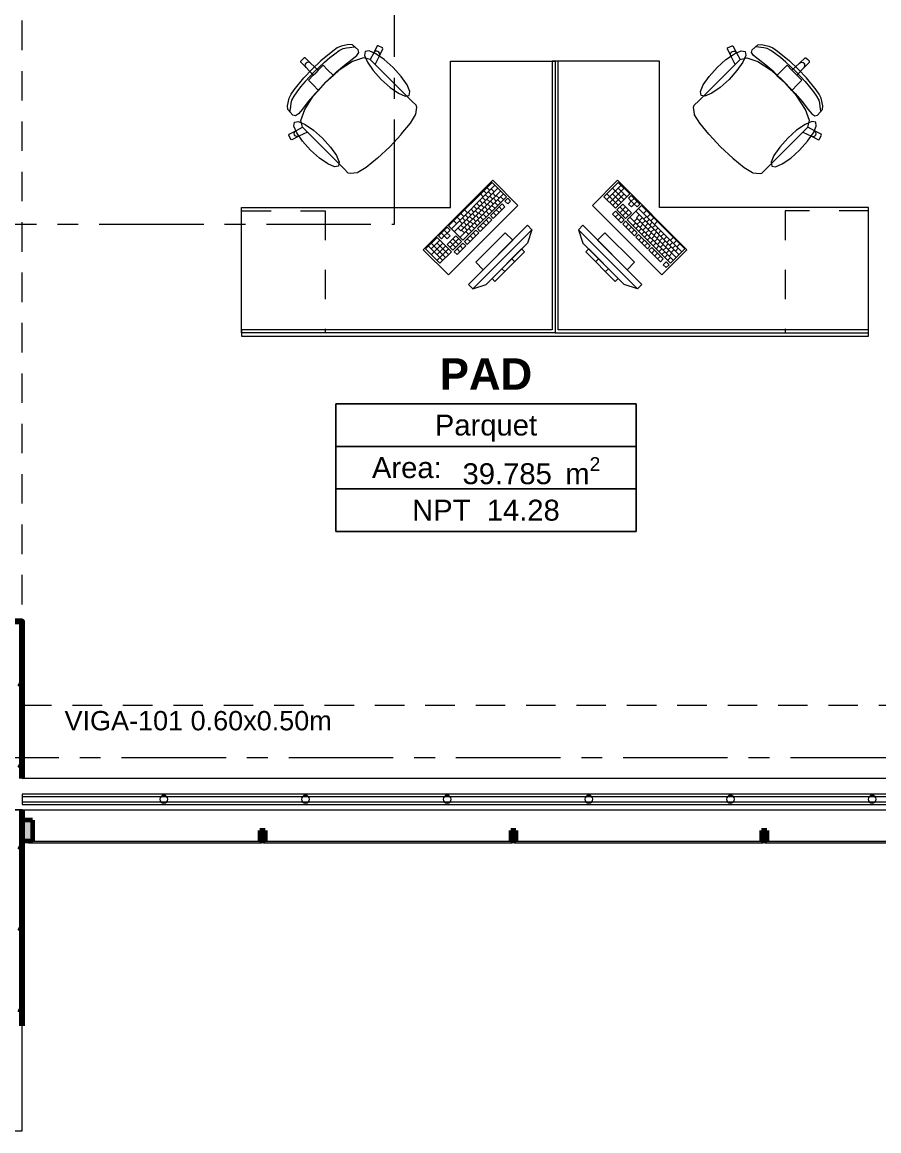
# Model space of a CAD drawing. Header units: inches. Extents: x -38 to 5698, y -33 to 92.
# Drawn here: x 322.07 to 326.17, y 5.66 to 10.97 of the extents above; entities that cross this region are included whole.
import ezdxf

# ---------------------------------------------------------------- set-up
doc = ezdxf.new("R2010")
doc.units = ezdxf.units.IN
doc.header["$MEASUREMENT"] = 0
doc.set_wipeout_variables(frame=1)
for name, pattern in [('Hidden Line', [0.195611, 0.141111, -0.0545]), ('Punto & Raya', [0.65, 0.5, -0.075, 0, -0.075]), ('Rayas', [0.282222, 0.141111, -0.141111]), ('Wipeout_Contour', [1, 0, -1])]:
    doc.linetypes.add(name, pattern=pattern)
for name, color, linetype in [('02 _ ARQ _ ALB _ Ejes Generales', 7, 'Continuous'), ('02 _ ARQ _ ZON _ Espacio.3D', 7, 'Continuous'), ('08 _ STR _ EXT _ 06 Columnas', 7, 'Continuous'), ('08 _ STR _ EXT _ 07 Losa Aligerada', 7, 'Continuous'), ('08 _ STR _ EXT _ 08 Placas Inclinadas', 7, 'Continuous'), ('08 _ STR _ EXT _ 09 Vigas', 7, 'Continuous'), ('Acabado - Muros', 7, 'Continuous'), ('Estructura - 04 MURO', 253, 'Continuous'), ('Interior - Escaleras & Barandillas', 7, 'Continuous'), ('Interior - Mobiliario', 7, 'Continuous'), ('Marcador - Secciones', 251, 'Continuous'), ('Notas - Etiquetas', 251, 'Continuous')]:
    doc.layers.add(name, color=color, linetype=linetype)
doc.styles.add('Estilo_Generado_1', font='swisseb.ttf')
doc.styles.add('Estilo_Generado_4', font='swisse.ttf')
doc.styles.add('Estilo_Generado_7', font='swisse.ttf')
pattern_1 = [(0, (277.50004, 6e-09), (0, 0.3897114), [0.024375, -0.200625]), (0, (277.61254, 0.19486), (0, 0.3897114), [0.024375, -0.200625]), (60, (277.50004, 6e-09), (-0.3375, 0.1948557), [0.024375, -0.200625]), (60, (277.72504, 6e-09), (-0.3375, 0.1948557), [0.024375, -0.200625]), (120, (277.5244, 6e-09), (0.3375, 0.1948557), [0.024375, -0.200625]), (120, (277.7494, 6e-09), (0.3375, 0.1948557), [0.024375, -0.200625]), (0, (277.50004, 0.0375), (0, 0.075), [0, -0.075, 0, -0.1125]), (45, (277.53754, 0.0375), (-0.05303301, 0.05303301), [0, -0.05625, 0, -0.09375])]

msp = doc.modelspace()

# ---------------------------------------------------------------- hatches: boundary and pattern name
at = {"layer": '08 _ STR _ EXT _ 08 Placas Inclinadas', "linetype": 'Continuous', "lineweight": 9}
h = msp.add_hatch(dxfattribs=at)
h.set_pattern_fill('HORMIGÓN_EN_MASA_0002', style=0, pattern_type=2)
h.set_pattern_definition(pattern_1)
h.paths.add_polyline_path([(321.87, 7.0899), (321.9996, 6.1655), (322.07, 6.1655), (322.07, 7.2), (321.87, 7.2)])
at = {"layer": 'Acabado - Muros', "linetype": 'Continuous', "lineweight": 0}
for points in [[(322.12, 7.15), (322.07, 7.15), (322.07, 7.05), (322.12, 7.05)], [(323.2075, 7.1), (323.2075, 7.05), (323.2325, 7.05), (323.2325, 7.1)], [(324.4075, 7.1), (324.4075, 7.05), (324.4325, 7.05), (324.4325, 7.1)], [(325.6075, 7.1), (325.6075, 7.05), (325.6325, 7.05), (325.6325, 7.1)]]:
    msp.add_hatch(color=254, dxfattribs=at).paths.add_polyline_path(points)
at = {"layer": 'Acabado - Muros', "linetype": 'Continuous', "lineweight": 9}
for points in [[(322.1, 7.04), (323.215, 7.04), (323.215, 7.05), (322.1, 7.05)], [(323.225, 7.04), (324.415, 7.04), (324.415, 7.05), (323.225, 7.05)], [(324.425, 7.04), (325.615, 7.04), (325.615, 7.05), (324.425, 7.05)], [(325.625, 7.04), (326.815, 7.04), (326.815, 7.05), (325.625, 7.05)]]:
    msp.add_hatch(color=250, dxfattribs=at).paths.add_polyline_path(points)

# ---------------------------------------------------------------- linework, layer by layer
at = {"layer": '02 _ ARQ _ ALB _ Ejes Generales', "color": 252, "linetype": 'Punto & Raya', "lineweight": 13}
msp.add_line((283.3454, 7.45), (332.07, 7.45), dxfattribs=at)
at = {"layer": '02 _ ARQ _ ZON _ Espacio.3D', "color": 252, "linetype": 'Continuous', "lineweight": 13}
for p, q in [((325.0073, 9.1423), (323.5708, 9.1423)), ((323.5708, 9.1423), (323.5708, 8.5315)), ((323.5708, 9.1423), (325.0073, 9.1423)), ((323.5708, 8.9387), (323.5708, 9.1423)), ((325.0073, 8.5315), (325.0073, 9.1423)), ((325.0073, 9.1423), (325.0073, 8.9387)), ((325.0073, 8.9387), (323.5708, 8.9387)), ((323.5708, 8.9387), (325.0073, 8.9387)), ((323.5708, 8.7351), (323.5708, 8.9387)), ((325.0073, 8.9387), (325.0073, 8.7351)), ((325.0073, 8.7351), (323.5708, 8.7351)), ((323.5708, 8.7351), (325.0073, 8.7351)), ((323.5708, 8.5315), (323.5708, 8.7351)), ((325.0073, 8.7351), (325.0073, 8.5315)), ((323.5708, 8.5315), (325.0073, 8.5315)), ((325.0073, 8.5315), (323.5708, 8.5315))]:
    msp.add_line(p, q, dxfattribs=at)
at = {"layer": '02 _ ARQ _ ZON _ Espacio.3D', "color": 254, "linetype": 'Continuous', "lineweight": 0, "flags": 128}
msp.add_lwpolyline([(321.57, 16.9), (321.22, 16.9), (321.22, 7.7), (321.57, 7.7), (321.57, 8.1), (322.07, 8.1), (322.07, 7.35), (328.17, 7.35), (328.17, 7.7), (328.57, 7.7), (328.57, 8.1), (328.92, 8.1), (328.92, 11.45), (323.12, 11.45), (323.12, 16.1), (321.57, 16.1)], close=True, dxfattribs=at)
at = {"layer": '08 _ STR _ EXT _ 07 Losa Aligerada', "color": 7, "linetype": 'Continuous', "lineweight": 18, "flags": 128}
msp.add_lwpolyline([(320.8699, 5.6637), (322.07, 5.6637), (322.07, 7.2), (329.07, 7.2), (329.07, 14.9999), (329.07, 15.1499), (329.07, 15.1499), (329.07, 15.7999), (329.07, 15.7999), (329.07, 18.1001), (329.07, 20.35), (326.57, 20.35), (324.17, 20.35), (324.17, 22.35), (324.17, 22.6), (324.17, 24.5), (324.17, 24.75), (324.17, 26.75), (329.07, 26.75), (329.07, 29.7)], dxfattribs=at)
at = {"layer": '08 _ STR _ EXT _ 08 Placas Inclinadas', "color": 7, "linetype": 'Continuous', "lineweight": 80, "flags": 128}
msp.add_lwpolyline([(322.07, 6.1655), (322.07, 7.2)], dxfattribs=at)
at = {"layer": '08 _ STR _ EXT _ 09 Vigas', "color": 251, "linetype": 'Hidden Line', "lineweight": 13}
for q in [(322.07, 16.9), (328.57, 7.7)]:
    msp.add_line((322.07, 7.7), q, dxfattribs=at)
at = {"layer": 'Acabado - Muros', "color": 7, "linetype": 'Continuous', "lineweight": 60}
for p, q in [((322.12, 7.15), (322.07, 7.15)), ((322.12, 7.15), (322.12, 7.05)), ((323.2075, 7.1), (323.2075, 7.05)), ((323.2325, 7.1), (323.2075, 7.1)), ((323.2325, 7.1), (323.2325, 7.05)), ((324.4075, 7.1), (324.4075, 7.05)), ((324.4325, 7.1), (324.4075, 7.1)), ((324.4325, 7.1), (324.4325, 7.05)), ((325.6075, 7.1), (325.6075, 7.05)), ((325.6325, 7.1), (325.6075, 7.1)), ((325.6325, 7.1), (325.6325, 7.05)), ((322.12, 7.05), (322.07, 7.05)), ((323.2325, 7.05), (323.2075, 7.05)), ((324.4325, 7.05), (324.4075, 7.05)), ((325.6325, 7.05), (325.6075, 7.05))]:
    msp.add_line(p, q, dxfattribs=at)
at = {"layer": 'Acabado - Muros', "color": 7, "linetype": 'Continuous', "lineweight": 13, "flags": 128}
for points in [[(322.1, 7.04), (322.1, 7.05), (323.215, 7.05), (323.215, 7.04)], [(323.225, 7.04), (323.225, 7.05), (324.415, 7.05), (324.415, 7.04)], [(324.425, 7.04), (324.425, 7.05), (325.615, 7.05), (325.615, 7.04)], [(325.625, 7.04), (325.625, 7.05), (326.815, 7.05), (326.815, 7.04)]]:
    msp.add_lwpolyline(points, close=True, dxfattribs=at)
at = {"layer": 'Interior - Mobiliario', "color": 175, "linetype": 'Continuous', "lineweight": 13}
for p, q in [((323.5561, 10.8298), (323.4994, 10.7829)), ((323.5778, 10.8447), (323.5561, 10.8298)), ((323.5656, 10.8172), (323.5874, 10.832)), ((323.597, 10.8536), (323.5778, 10.8447)), ((323.5874, 10.832), (323.6063, 10.842)), ((323.6332, 10.8614), (323.597, 10.8536)), ((323.6063, 10.842), (323.621, 10.8459)), ((323.621, 10.8459), (323.6364, 10.847)), ((323.6499, 10.8595), (323.6332, 10.8614)), ((323.6364, 10.847), (323.6472, 10.8491)), ((323.6472, 10.8491), (323.6552, 10.8499)), ((323.6778, 10.8363), (323.6499, 10.8595)), ((323.6552, 10.8499), (323.6597, 10.8507)), ((323.6712, 10.8091), (323.6812, 10.8234)), ((323.6812, 10.8234), (323.6778, 10.8363)), ((323.7522, 10.8212), (323.7349, 10.7902)), ((323.7692, 10.8543), (323.7522, 10.8212)), ((323.7558, 10.8258), (323.7522, 10.8212)), ((323.761, 10.8287), (323.7558, 10.8258)), ((323.7668, 10.8295), (323.761, 10.8287)), ((323.7724, 10.8279), (323.7668, 10.8295)), ((323.7732, 10.8557), (323.7692, 10.8543)), ((323.777, 10.8243), (323.7724, 10.8279)), ((323.7946, 10.8448), (323.7732, 10.8557)), ((323.7798, 10.8192), (323.777, 10.8243)), ((323.7789, 10.8077), (323.7959, 10.8408)), ((323.7959, 10.8408), (323.7946, 10.8448)), ((325.4441, 10.8408), (325.4454, 10.8448)), ((325.4611, 10.8077), (325.4441, 10.8408)), ((325.4454, 10.8448), (325.4668, 10.8557)), ((325.4602, 10.8192), (325.463, 10.8243)), ((325.463, 10.8243), (325.4676, 10.8279)), ((325.4668, 10.8557), (325.4709, 10.8543)), ((325.4676, 10.8279), (325.4732, 10.8295)), ((325.4709, 10.8543), (325.4878, 10.8212)), ((325.4732, 10.8295), (325.4791, 10.8287)), ((325.4791, 10.8287), (325.4842, 10.8258)), ((325.4842, 10.8258), (325.4878, 10.8212)), ((325.4878, 10.8212), (325.5052, 10.7902)), ((325.5588, 10.8234), (325.5622, 10.8363)), ((325.5688, 10.8091), (325.5588, 10.8234)), ((325.5622, 10.8363), (325.5901, 10.8595)), ((325.5848, 10.8499), (325.5803, 10.8507)), ((325.5928, 10.8491), (325.5848, 10.8499)), ((325.5901, 10.8595), (325.6069, 10.8614)), ((325.6036, 10.847), (325.5928, 10.8491)), ((325.619, 10.8459), (325.6036, 10.847)), ((325.6069, 10.8614), (325.643, 10.8536)), ((325.6338, 10.842), (325.619, 10.8459)), ((325.6526, 10.832), (325.6338, 10.842)), ((325.643, 10.8536), (325.6622, 10.8447)), ((325.6744, 10.8172), (325.6526, 10.832)), ((325.6622, 10.8447), (325.6839, 10.8298)), ((325.6839, 10.8298), (325.7406, 10.7829)), ((323.4029, 10.7811), (323.4114, 10.7896)), ((323.4029, 10.7768), (323.4029, 10.7811)), ((323.4289, 10.7507), (323.4029, 10.7768)), ((323.42, 10.7981), (323.4114, 10.7896)), ((323.4242, 10.7982), (323.42, 10.7981)), ((323.4503, 10.7721), (323.4242, 10.7982)), ((323.4258, 10.7671), (323.429, 10.772)), ((323.4339, 10.7753), (323.429, 10.772)), ((323.4397, 10.7764), (323.4339, 10.7753)), ((323.4454, 10.7753), (323.4397, 10.7764)), ((323.4503, 10.7721), (323.4454, 10.7753)), ((323.4868, 10.7381), (323.4503, 10.7721)), ((323.4994, 10.7829), (323.4572, 10.7438)), ((323.4924, 10.7549), (323.517, 10.7774)), ((323.517, 10.7774), (323.5418, 10.7986)), ((323.5418, 10.7986), (323.5656, 10.8172)), ((323.651, 10.7793), (323.5871, 10.738)), ((323.6127, 10.7625), (323.6489, 10.7905)), ((323.6489, 10.7905), (323.6712, 10.8091)), ((323.7029, 10.7977), (323.651, 10.7793)), ((323.7349, 10.7902), (323.7029, 10.7977)), ((323.7351, 10.7902), (323.7349, 10.7902)), ((323.7351, 10.7902), (323.7593, 10.7659)), ((323.7593, 10.7659), (323.7789, 10.8077)), ((323.7789, 10.8077), (323.7805, 10.8134)), ((323.7805, 10.8134), (323.7798, 10.8192)), ((324.635, 10.781), (324.605, 10.781)), ((324.605, 10.781), (324.605, 9.496)), ((324.635, 9.496), (324.635, 10.781)), ((325.4595, 10.8134), (325.4602, 10.8192)), ((325.4611, 10.8077), (325.4595, 10.8134)), ((325.4807, 10.7659), (325.4611, 10.8077)), ((325.5049, 10.7902), (325.4807, 10.7659)), ((325.5049, 10.7902), (325.5052, 10.7902)), ((325.5052, 10.7902), (325.5371, 10.7977)), ((325.5371, 10.7977), (325.5891, 10.7793)), ((325.5911, 10.7905), (325.5688, 10.8091)), ((325.5891, 10.7793), (325.6529, 10.738)), ((325.6273, 10.7625), (325.5911, 10.7905)), ((325.6982, 10.7986), (325.6744, 10.8172)), ((325.723, 10.7774), (325.6982, 10.7986)), ((325.7476, 10.7549), (325.723, 10.7774)), ((325.7406, 10.7829), (325.7828, 10.7438)), ((325.7532, 10.7381), (325.7897, 10.7721)), ((325.7897, 10.7721), (325.8158, 10.7982)), ((325.7897, 10.7721), (325.7946, 10.7753)), ((325.7946, 10.7753), (325.8003, 10.7764)), ((325.8003, 10.7764), (325.8061, 10.7753)), ((325.8061, 10.7753), (325.811, 10.772)), ((325.8143, 10.7671), (325.811, 10.772)), ((325.8111, 10.7507), (325.8372, 10.7768)), ((325.8158, 10.7982), (325.8201, 10.7981)), ((325.8201, 10.7981), (325.8286, 10.7896)), ((325.8371, 10.7811), (325.8286, 10.7896)), ((325.8372, 10.7768), (325.8371, 10.7811)), ((323.4181, 10.7016), (323.4572, 10.7438)), ((323.4246, 10.7613), (323.4258, 10.7671)), ((323.4257, 10.7556), (323.4246, 10.7613)), ((323.4289, 10.7507), (323.4257, 10.7556)), ((323.4629, 10.7142), (323.4289, 10.7507)), ((323.4689, 10.7321), (323.4461, 10.7086)), ((323.4629, 10.7142), (323.4749, 10.7261)), ((323.4689, 10.7321), (323.4924, 10.7549)), ((323.4868, 10.7381), (323.4749, 10.7261)), ((323.5105, 10.7617), (323.4868, 10.7381)), ((323.5316, 10.7406), (323.5105, 10.7617)), ((323.5207, 10.6803), (323.5734, 10.7298)), ((323.559, 10.7132), (323.5316, 10.7406)), ((323.5871, 10.738), (323.559, 10.7132)), ((323.5734, 10.7298), (323.6127, 10.7625)), ((323.9072, 10.6181), (323.7593, 10.7659)), ((325.3328, 10.6181), (325.4807, 10.7659)), ((325.6666, 10.7298), (325.6273, 10.7625)), ((325.6529, 10.738), (325.681, 10.7132)), ((325.7194, 10.6803), (325.6666, 10.7298)), ((325.681, 10.7132), (325.7084, 10.7406)), ((325.7084, 10.7406), (325.7296, 10.7617)), ((325.7296, 10.7617), (325.7532, 10.7381)), ((325.7711, 10.7321), (325.7476, 10.7549)), ((325.7532, 10.7381), (325.7651, 10.7261)), ((325.7771, 10.7142), (325.7651, 10.7261)), ((325.7711, 10.7321), (325.7939, 10.7086)), ((325.7771, 10.7142), (325.8111, 10.7507)), ((325.8219, 10.7016), (325.7828, 10.7438)), ((325.8111, 10.7507), (325.8143, 10.7556)), ((325.8154, 10.7613), (325.8143, 10.7671)), ((325.8143, 10.7556), (325.8154, 10.7613)), ((323.3713, 10.6449), (323.4181, 10.7016)), ((323.4236, 10.684), (323.4024, 10.6592)), ((323.4461, 10.7086), (323.4236, 10.684)), ((323.4393, 10.6906), (323.4629, 10.7142)), ((323.4604, 10.6694), (323.4393, 10.6906)), ((323.4878, 10.642), (323.4604, 10.6694)), ((323.5207, 10.6803), (323.4712, 10.6276)), ((323.4878, 10.642), (323.5211, 10.6799)), ((323.559, 10.7132), (323.5211, 10.6799)), ((325.681, 10.7132), (325.7189, 10.6799)), ((325.7522, 10.642), (325.7189, 10.6799)), ((325.7194, 10.6803), (325.7688, 10.6276)), ((325.7522, 10.642), (325.7796, 10.6694)), ((325.8007, 10.6906), (325.7771, 10.7142)), ((325.7796, 10.6694), (325.8007, 10.6906)), ((325.7939, 10.7086), (325.8164, 10.684)), ((325.8164, 10.684), (325.8376, 10.6592)), ((325.8688, 10.6449), (325.8219, 10.7016)), ((323.3474, 10.604), (323.3564, 10.6232)), ((323.3564, 10.6232), (323.3713, 10.6449)), ((323.369, 10.6136), (323.359, 10.5948)), ((323.3838, 10.6354), (323.369, 10.6136)), ((323.4024, 10.6592), (323.3838, 10.6354)), ((323.4217, 10.5501), (323.463, 10.6139)), ((323.4712, 10.6276), (323.4385, 10.5883)), ((323.463, 10.6139), (323.4878, 10.642)), ((323.9327, 10.5926), (323.9072, 10.6181)), ((325.3073, 10.5926), (325.3328, 10.6181)), ((325.777, 10.6139), (325.7522, 10.642)), ((325.7688, 10.6276), (325.8015, 10.5883)), ((325.8183, 10.5501), (325.777, 10.6139)), ((325.8376, 10.6592), (325.8562, 10.6354)), ((325.8562, 10.6354), (325.871, 10.6136)), ((325.8837, 10.6232), (325.8688, 10.6449)), ((325.871, 10.6136), (325.881, 10.5948)), ((325.8926, 10.604), (325.8837, 10.6232)), ((323.3396, 10.5678), (323.3474, 10.604)), ((323.3415, 10.5511), (323.3396, 10.5678)), ((323.354, 10.5646), (323.3519, 10.5538)), ((323.3551, 10.58), (323.354, 10.5646)), ((323.359, 10.5948), (323.3551, 10.58)), ((323.4385, 10.5883), (323.4106, 10.5521)), ((323.9546, 10.5706), (323.9327, 10.5926)), ((323.9535, 10.5274), (323.9575, 10.5613)), ((323.9575, 10.5613), (323.9546, 10.5706)), ((325.2825, 10.5613), (325.2854, 10.5706)), ((325.2865, 10.5274), (325.2825, 10.5613)), ((325.2854, 10.5706), (325.3073, 10.5926)), ((325.8015, 10.5883), (325.8295, 10.5521)), ((325.881, 10.5948), (325.8849, 10.58)), ((325.8849, 10.58), (325.8861, 10.5646)), ((325.8861, 10.5646), (325.8881, 10.5538)), ((325.9004, 10.5678), (325.8926, 10.604)), ((325.8985, 10.5511), (325.9004, 10.5678)), ((323.3647, 10.5232), (323.3415, 10.5511)), ((323.3512, 10.5458), (323.3503, 10.5413)), ((323.3519, 10.5538), (323.3512, 10.5458)), ((323.3776, 10.5198), (323.3647, 10.5232)), ((323.3919, 10.5298), (323.3776, 10.5198)), ((323.4106, 10.5521), (323.3919, 10.5298)), ((323.4034, 10.4981), (323.4217, 10.5501)), ((323.9277, 10.4852), (323.9526, 10.5253)), ((323.9526, 10.5253), (323.9535, 10.5274)), ((325.2874, 10.5253), (325.2865, 10.5274)), ((325.3123, 10.4852), (325.2874, 10.5253)), ((325.8367, 10.4981), (325.8183, 10.5501)), ((325.8295, 10.5521), (325.8481, 10.5298)), ((325.8481, 10.5298), (325.8624, 10.5198)), ((325.8624, 10.5198), (325.8753, 10.5232)), ((325.8753, 10.5232), (325.8985, 10.5511)), ((325.8881, 10.5538), (325.8889, 10.5458)), ((325.8889, 10.5458), (325.8897, 10.5413)), ((323.3798, 10.4488), (323.4108, 10.4662)), ((323.4108, 10.4662), (323.4034, 10.4981)), ((323.4108, 10.4659), (323.4108, 10.4662)), ((323.4108, 10.4659), (323.4351, 10.4417)), ((323.8841, 10.4316), (323.9277, 10.4852)), ((325.3559, 10.4316), (325.3123, 10.4852)), ((325.8292, 10.4659), (325.8049, 10.4417)), ((325.8292, 10.4662), (325.8367, 10.4981)), ((325.8292, 10.4659), (325.8292, 10.4662)), ((325.8602, 10.4488), (325.8292, 10.4662)), ((323.3454, 10.4278), (323.3467, 10.4319)), ((323.3562, 10.4064), (323.3454, 10.4278)), ((323.3467, 10.4319), (323.3798, 10.4488)), ((323.3602, 10.4051), (323.3562, 10.4064)), ((323.3933, 10.4221), (323.3602, 10.4051)), ((323.3716, 10.4342), (323.3723, 10.4401)), ((323.3731, 10.4286), (323.3716, 10.4342)), ((323.3723, 10.4401), (323.3752, 10.4452)), ((323.3767, 10.424), (323.3731, 10.4286)), ((323.3752, 10.4452), (323.3798, 10.4488)), ((323.3818, 10.4212), (323.3767, 10.424)), ((323.3877, 10.4205), (323.3818, 10.4212)), ((323.3933, 10.4221), (323.3877, 10.4205)), ((323.4351, 10.4417), (323.3933, 10.4221)), ((323.5829, 10.2938), (323.4351, 10.4417)), ((323.8286, 10.3724), (323.8834, 10.4307)), ((323.8834, 10.4307), (323.8841, 10.4316)), ((325.3566, 10.4307), (325.3559, 10.4316)), ((325.4114, 10.3724), (325.3566, 10.4307)), ((325.6571, 10.2938), (325.8049, 10.4417)), ((325.8049, 10.4417), (325.8467, 10.4221)), ((325.8467, 10.4221), (325.8524, 10.4205)), ((325.8467, 10.4221), (325.8798, 10.4051)), ((325.8524, 10.4205), (325.8582, 10.4212)), ((325.8582, 10.4212), (325.8633, 10.424)), ((325.8649, 10.4452), (325.8602, 10.4488)), ((325.8933, 10.4319), (325.8602, 10.4488)), ((325.8633, 10.424), (325.8669, 10.4286)), ((325.8677, 10.4401), (325.8649, 10.4452)), ((325.8669, 10.4286), (325.8685, 10.4342)), ((325.8685, 10.4342), (325.8677, 10.4401)), ((325.8798, 10.4051), (325.8838, 10.4064)), ((325.8838, 10.4064), (325.8947, 10.4278)), ((325.8947, 10.4278), (325.8933, 10.4319)), ((323.8286, 10.3724), (323.7703, 10.3176)), ((325.4114, 10.3724), (325.4698, 10.3176)), ((323.6084, 10.2683), (323.5829, 10.2938)), ((323.7694, 10.3169), (323.7158, 10.2733)), ((323.7703, 10.3176), (323.7694, 10.3169)), ((325.4698, 10.3176), (325.4706, 10.3169)), ((325.4706, 10.3169), (325.5242, 10.2733)), ((325.6316, 10.2683), (325.6571, 10.2938)), ((323.6304, 10.2464), (323.6084, 10.2683)), ((323.6397, 10.2435), (323.6304, 10.2464)), ((323.6736, 10.2475), (323.6397, 10.2435)), ((323.6757, 10.2484), (323.6736, 10.2475)), ((323.7158, 10.2733), (323.6757, 10.2484)), ((325.5242, 10.2733), (325.5643, 10.2484)), ((325.5643, 10.2484), (325.5664, 10.2475)), ((325.5664, 10.2475), (325.6003, 10.2435)), ((325.6003, 10.2435), (325.6096, 10.2464)), ((325.6096, 10.2464), (325.6316, 10.2683)), ((324.318, 10.2015), (324.1103, 9.9938)), ((324.3318, 10.1878), (324.124, 9.98)), ((324.3866, 10.1329), (324.318, 10.2015)), ((324.922, 10.2015), (324.8534, 10.1329)), ((324.9358, 10.1876), (324.8673, 10.1191)), ((324.9774, 10.1461), (324.922, 10.2015)), ((324.3455, 10.174), (324.1378, 9.9663)), ((324.3729, 10.1466), (324.1652, 9.9389)), ((324.3592, 10.1603), (324.1688, 9.9699)), ((324.1789, 9.9252), (324.3866, 10.1329)), ((324.2626, 10.1461), (324.2764, 10.1324)), ((324.2782, 10.1617), (324.2919, 10.1479)), ((324.2867, 10.1427), (324.3005, 10.129)), ((324.2938, 10.1772), (324.3075, 10.1635)), ((324.3006, 10.1566), (324.3143, 10.1429)), ((324.3074, 10.136), (324.3211, 10.1222)), ((324.3144, 10.1704), (324.3282, 10.1567)), ((324.3212, 10.1498), (324.3349, 10.1361)), ((324.3384, 10.1396), (324.3521, 10.1258)), ((324.359, 10.1328), (324.3728, 10.1191)), ((324.8534, 10.1329), (324.9088, 10.0775)), ((324.9225, 10.0912), (324.8671, 10.1466)), ((324.9497, 10.1738), (324.8811, 10.1052)), ((324.9499, 10.1186), (324.8946, 10.174)), ((324.9362, 10.1049), (324.8947, 10.1465)), ((324.9498, 10.1462), (324.895, 10.0914)), ((324.9088, 10.0775), (324.9774, 10.1461)), ((324.9637, 10.1324), (324.9221, 10.1739)), ((324.9843, 10.1392), (324.9706, 10.1254)), ((325.0258, 10.0976), (324.9843, 10.1392)), ((324.2314, 10.0874), (324.2451, 10.0736)), ((324.2452, 10.1012), (324.2589, 10.0875)), ((324.252, 10.0806), (324.2657, 10.0669)), ((324.2591, 10.1151), (324.2728, 10.1013)), ((324.2658, 10.0944), (324.2796, 10.0807)), ((324.2729, 10.1289), (324.2866, 10.1152)), ((324.2797, 10.1083), (324.2934, 10.0945)), ((324.283, 10.0842), (324.2967, 10.0705)), ((324.2935, 10.1221), (324.3073, 10.1084)), ((324.2969, 10.098), (324.3106, 10.0843)), ((324.3658, 10.0983), (324.3104, 10.043)), ((324.3107, 10.1119), (324.3244, 10.0981)), ((324.3175, 10.0912), (324.3312, 10.0775)), ((324.3241, 10.0292), (324.3795, 10.0846)), ((324.3246, 10.1257), (324.3383, 10.112)), ((324.3314, 10.1051), (324.3451, 10.0914)), ((324.3452, 10.1189), (324.3589, 10.1052)), ((324.3519, 10.0845), (324.3656, 10.0708)), ((324.3795, 10.0846), (324.3658, 10.0983)), ((324.3935, 10.126), (324.3796, 10.1122)), ((324.3796, 10.1122), (324.3933, 10.0985)), ((324.3933, 10.0985), (324.4072, 10.1123)), ((324.4072, 10.1123), (324.3935, 10.126)), ((324.9432, 10.098), (324.9157, 10.0706)), ((324.971, 10.0428), (324.9294, 10.0843)), ((324.957, 10.0842), (324.9296, 10.0567)), ((324.9847, 10.0565), (324.9432, 10.098)), ((325.0328, 10.0907), (324.9642, 10.0221)), ((324.9706, 10.1254), (324.9844, 10.1116)), ((324.9844, 10.1116), (324.9707, 10.0979)), ((324.9707, 10.0979), (324.9846, 10.084)), ((324.9981, 10.1253), (324.9844, 10.1116)), ((324.9983, 10.0977), (324.9844, 10.1116)), ((324.9846, 10.084), (324.9983, 10.0977)), ((325.012, 10.1115), (324.9983, 10.0977)), ((324.9983, 10.0977), (325.0121, 10.0839)), ((325.0121, 10.0839), (325.0258, 10.0976)), ((325.2405, 9.883), (325.0328, 10.0907)), ((324.1519, 10.0353), (324.1656, 10.0216)), ((324.1692, 10.0526), (324.1829, 10.0389)), ((324.176, 10.032), (324.1897, 10.0183)), ((324.1865, 10.0699), (324.2002, 10.0562)), ((324.1898, 10.0458), (324.2035, 10.0321)), ((324.2037, 10.0597), (324.2174, 10.0459)), ((324.2105, 10.039), (324.2242, 10.0253)), ((324.2175, 10.0735), (324.2312, 10.0598)), ((324.2243, 10.0529), (324.238, 10.0392)), ((324.2276, 10.0288), (324.2413, 10.0151)), ((324.2381, 10.0667), (324.2519, 10.053)), ((324.2415, 10.0426), (324.2552, 10.0289)), ((324.3035, 10.036), (324.2481, 9.9806)), ((324.2553, 10.0565), (324.269, 10.0428)), ((324.2621, 10.0358), (324.2758, 10.0221)), ((324.2692, 10.0703), (324.2829, 10.0566)), ((324.276, 10.0497), (324.2897, 10.036)), ((324.2898, 10.0635), (324.3035, 10.0498)), ((324.3172, 10.0223), (324.3035, 10.036)), ((324.3037, 10.0774), (324.3174, 10.0637)), ((324.3104, 10.043), (324.3241, 10.0292)), ((324.3242, 10.0568), (324.3379, 10.0431)), ((324.3381, 10.0707), (324.3518, 10.0569)), ((324.9089, 10.0637), (324.8952, 10.05)), ((324.8952, 10.05), (324.9367, 10.0085)), ((324.9504, 10.0222), (324.9089, 10.0637)), ((324.9227, 10.0499), (324.909, 10.0362)), ((324.9157, 10.0706), (324.9573, 10.029)), ((324.9366, 10.036), (324.9228, 10.0223)), ((324.9708, 10.0703), (324.9434, 10.0429)), ((324.9573, 10.029), (324.9847, 10.0565)), ((325.1856, 9.8281), (324.9779, 10.0358)), ((325.0124, 10.0288), (324.9987, 10.0151)), ((325.213, 9.8555), (325.0053, 10.0633)), ((325.0226, 10.0459), (325.0089, 10.0322)), ((325.1993, 9.8418), (325.0089, 10.0322)), ((325.2268, 9.8693), (325.019, 10.077)), ((325.0365, 10.0321), (325.0228, 10.0184)), ((325.057, 10.0665), (325.0433, 10.0527)), ((325.0571, 10.0389), (325.0434, 10.0252)), ((325.0743, 10.0491), (325.0606, 10.0354)), ((325.0916, 10.0318), (325.0779, 10.0181)), ((324.1034, 9.9868), (324.0619, 9.9453)), ((324.0896, 9.973), (324.1033, 9.9593)), ((324.1033, 9.9593), (324.1171, 9.9731)), ((324.1171, 9.9731), (324.1034, 9.9868)), ((324.1103, 9.9938), (324.1789, 9.9252)), ((324.1346, 10.018), (324.1483, 10.0043)), ((324.1551, 9.9836), (324.1688, 9.9699)), ((324.1621, 10.0181), (324.1758, 10.0044)), ((324.1689, 9.9975), (324.1826, 9.9838)), ((324.1722, 9.9734), (324.186, 9.9597)), ((324.1828, 10.0113), (324.1965, 9.9976)), ((324.2411, 9.9737), (324.1858, 9.9183)), ((324.1861, 9.9872), (324.1998, 9.9735)), ((324.1966, 10.0252), (324.2103, 10.0115)), ((324.1999, 10.0011), (324.2136, 9.9874)), ((324.4877, 9.9962), (324.2049, 9.7133)), ((324.2067, 9.9804), (324.2204, 9.9667)), ((324.2138, 10.0149), (324.2275, 10.0012)), ((324.2206, 9.9943), (324.2343, 9.9806)), ((324.2261, 9.6921), (324.5089, 9.9749)), ((324.2344, 10.0081), (324.2481, 9.9944)), ((324.2549, 9.96), (324.2411, 9.9737)), ((324.2481, 9.9806), (324.2618, 9.9669)), ((324.2483, 10.022), (324.262, 10.0083)), ((324.2618, 9.9669), (324.3172, 10.0223)), ((324.2619, 9.9945), (324.2756, 9.9808)), ((324.2758, 10.0083), (324.2895, 9.9946)), ((324.2896, 10.0222), (324.3033, 10.0085)), ((324.5089, 9.9749), (324.4877, 9.9962)), ((324.5089, 9.9749), (324.4877, 9.9113)), ((324.7523, 9.9962), (324.7311, 9.9749)), ((324.7311, 9.9749), (325.0139, 9.6921)), ((324.7311, 9.9749), (324.7523, 9.9113)), ((325.0352, 9.7133), (324.7523, 9.9962)), ((324.9367, 10.0085), (324.9504, 10.0222)), ((324.9573, 10.0153), (324.9436, 10.0015)), ((324.9436, 10.0015), (324.999, 9.9462)), ((325.0127, 9.9599), (324.9573, 10.0153)), ((324.9712, 10.0014), (324.9575, 9.9877)), ((324.9642, 10.0221), (325.1719, 9.8144)), ((324.985, 9.9876), (324.9713, 9.9739)), ((324.9989, 9.9737), (324.9852, 9.96)), ((325.0056, 10.0081), (324.9919, 9.9944)), ((325.0194, 9.9943), (325.0057, 9.9806)), ((325.0262, 10.0149), (325.0125, 10.0012)), ((325.0333, 9.9804), (325.0196, 9.9667)), ((325.0401, 10.0011), (325.0264, 9.9874)), ((325.0503, 10.0183), (325.0366, 10.0045)), ((325.0539, 9.9872), (325.0402, 9.9735)), ((325.0642, 10.0044), (325.0505, 9.9907)), ((325.0678, 9.9734), (325.0541, 9.9597)), ((325.071, 10.025), (325.0573, 10.0113)), ((325.078, 9.9906), (325.0643, 9.9768)), ((325.0848, 10.0112), (325.0711, 9.9975)), ((325.0919, 9.9767), (325.0782, 9.963)), ((325.0987, 9.9973), (325.085, 9.9836)), ((325.1089, 10.0145), (325.0952, 10.0008)), ((325.1125, 9.9835), (325.0988, 9.9698)), ((324.0549, 9.9384), (323.9995, 9.883)), ((324.0686, 9.9246), (324.0271, 9.8831)), ((324.1235, 9.8698), (324.0549, 9.9384)), ((324.0619, 9.9453), (324.0756, 9.9316)), ((324.0756, 9.9316), (324.0894, 9.9454)), ((324.0757, 9.9591), (324.0894, 9.9454)), ((324.1033, 9.9593), (324.0894, 9.9454)), ((324.0894, 9.9454), (324.1031, 9.9317)), ((324.1445, 9.9457), (324.103, 9.9041)), ((324.1031, 9.9317), (324.117, 9.9456)), ((324.117, 9.9456), (324.1033, 9.9593)), ((324.1583, 9.932), (324.1167, 9.8904)), ((324.1307, 9.9318), (324.1581, 9.9044)), ((324.172, 9.9183), (324.1445, 9.9457)), ((324.1929, 9.9666), (324.2066, 9.9529)), ((324.1995, 9.9046), (324.2549, 9.96)), ((324.1996, 9.9322), (324.2133, 9.9185)), ((324.2134, 9.946), (324.2272, 9.9323)), ((324.2273, 9.9599), (324.241, 9.9462)), ((324.3816, 9.9608), (324.2402, 9.8194)), ((324.2756, 9.784), (324.417, 9.9254)), ((324.417, 9.9254), (324.3816, 9.9608)), ((324.8584, 9.9608), (324.823, 9.9254)), ((324.823, 9.9254), (324.9644, 9.784)), ((324.9998, 9.8194), (324.8584, 9.9608)), ((324.999, 9.9462), (325.0127, 9.9599)), ((325.0196, 9.9529), (325.0059, 9.9392)), ((325.0059, 9.9392), (325.0613, 9.8838)), ((325.075, 9.8976), (325.0196, 9.9529)), ((325.0335, 9.9391), (325.0198, 9.9254)), ((325.0471, 9.9666), (325.0334, 9.9529)), ((325.0473, 9.9253), (325.0336, 9.9115)), ((325.061, 9.9527), (325.0473, 9.939)), ((325.0748, 9.9389), (325.0611, 9.9252)), ((325.0816, 9.9595), (325.0679, 9.9458)), ((325.0887, 9.9251), (325.075, 9.9113)), ((325.0955, 9.9457), (325.0818, 9.932)), ((325.1057, 9.9629), (325.092, 9.9492)), ((325.1093, 9.9318), (325.0956, 9.9181)), ((325.1196, 9.949), (325.1059, 9.9353)), ((325.1264, 9.9697), (325.1126, 9.9559)), ((325.1334, 9.9352), (325.1197, 9.9215)), ((325.1402, 9.9558), (325.1265, 9.9421)), ((325.1473, 9.9213), (325.1336, 9.9076)), ((325.1541, 9.942), (325.1403, 9.9282)), ((325.1679, 9.9281), (325.1542, 9.9144)), ((325.1851, 9.9384), (325.1714, 9.9246)), ((325.2007, 9.9228), (325.1869, 9.9091)), ((323.9995, 9.883), (324.0681, 9.8144)), ((324.0134, 9.8968), (324.082, 9.8283)), ((324.0824, 9.9109), (324.027, 9.8555)), ((324.0272, 9.9107), (324.0958, 9.8421)), ((324.1098, 9.8835), (324.0544, 9.8281)), ((324.0961, 9.8972), (324.0545, 9.8557)), ((324.0548, 9.9108), (324.1097, 9.8559)), ((324.0681, 9.8144), (324.1235, 9.8698)), ((324.103, 9.9041), (324.1304, 9.8767)), ((324.1168, 9.918), (324.1443, 9.8906)), ((324.1304, 9.8767), (324.172, 9.9183)), ((324.1788, 9.9114), (324.1373, 9.8699)), ((324.1373, 9.8699), (324.151, 9.8561)), ((324.151, 9.8561), (324.1925, 9.8977)), ((324.1511, 9.8837), (324.1648, 9.87)), ((324.165, 9.8976), (324.1787, 9.8838)), ((324.1925, 9.8977), (324.1788, 9.9114)), ((324.1858, 9.9183), (324.1995, 9.9046)), ((324.4877, 9.9113), (324.2897, 9.7133)), ((324.4594, 9.883), (324.318, 9.7416)), ((324.3321, 9.7274), (324.4736, 9.8689)), ((324.4736, 9.8689), (324.4594, 9.883)), ((324.9503, 9.7133), (324.7523, 9.9113)), ((324.7806, 9.883), (324.7665, 9.8689)), ((324.7665, 9.8689), (324.9079, 9.7274)), ((324.922, 9.7416), (324.7806, 9.883)), ((325.0612, 9.9114), (325.0475, 9.8977)), ((325.0613, 9.8838), (325.075, 9.8976)), ((325.082, 9.8906), (325.0682, 9.8769)), ((325.0682, 9.8769), (325.1236, 9.8215)), ((325.1374, 9.8352), (325.082, 9.8906)), ((325.0958, 9.8768), (325.0821, 9.8631)), ((325.1025, 9.9112), (325.0888, 9.8975)), ((325.1164, 9.8974), (325.1027, 9.8836)), ((325.1232, 9.918), (325.1095, 9.9043)), ((325.1302, 9.8835), (325.1165, 9.8698)), ((325.137, 9.9041), (325.1233, 9.8904)), ((325.1441, 9.8697), (325.1304, 9.8559)), ((325.1509, 9.8903), (325.1372, 9.8766)), ((325.1611, 9.9075), (325.1474, 9.8938)), ((325.1647, 9.8765), (325.151, 9.8627)), ((325.175, 9.8936), (325.1612, 9.8799)), ((325.1818, 9.9143), (325.168, 9.9006)), ((325.1719, 9.8144), (325.2405, 9.883)), ((325.1888, 9.8798), (325.1751, 9.8661)), ((325.1956, 9.9004), (325.1819, 9.8867)), ((325.2094, 9.8866), (325.1957, 9.8729)), ((325.2162, 9.9072), (325.2025, 9.8935)), ((324.2402, 9.8194), (324.2756, 9.784)), ((324.4123, 9.8359), (324.4264, 9.8217)), ((324.8277, 9.8359), (324.8136, 9.8217)), ((324.9644, 9.784), (324.9998, 9.8194)), ((325.1097, 9.8629), (325.0959, 9.8492)), ((325.1235, 9.8491), (325.1098, 9.8354)), ((325.1236, 9.8215), (325.1374, 9.8352)), ((325.1512, 9.8214), (325.1375, 9.8077)), ((325.1579, 9.8558), (325.1442, 9.8421)), ((325.165, 9.8075), (325.1512, 9.8214)), ((325.1718, 9.842), (325.1581, 9.8283)), ((325.1786, 9.8626), (325.1648, 9.8489)), ((324.3651, 9.7887), (324.3793, 9.7746)), ((324.8749, 9.7887), (324.8607, 9.7746)), ((325.1375, 9.8077), (325.1513, 9.7938)), ((325.1513, 9.7938), (325.165, 9.8075)), ((324.2049, 9.7133), (324.2261, 9.6921)), ((324.2261, 9.6921), (324.2897, 9.7133)), ((324.318, 9.7416), (324.3321, 9.7274)), ((324.9079, 9.7274), (324.922, 9.7416)), ((325.0139, 9.6921), (324.9503, 9.7133)), ((325.0139, 9.6921), (325.0352, 9.7133)), ((323.12, 9.496), (323.12, 9.466)), ((324.605, 9.496), (323.12, 9.496)), ((326.12, 9.496), (324.635, 9.496)), ((326.12, 9.466), (326.12, 9.496)), ((323.12, 9.466), (324.605, 9.466)), ((324.605, 9.466), (324.635, 9.466)), ((324.635, 9.466), (326.12, 9.466))]:
    msp.add_line(p, q, dxfattribs=at)
at = {"layer": 'Interior - Mobiliario', "color": 175, "linetype": 'Rayas', "lineweight": 13}
for p, q in [((323.12, 10.066), (323.52, 10.066)), ((323.52, 10.066), (323.52, 9.481)), ((326.12, 10.066), (325.72, 10.066)), ((325.72, 10.066), (325.72, 9.481))]:
    msp.add_line(p, q, dxfattribs=at)
at = {"layer": 'Interior - Mobiliario', "color": 175, "linetype": 'Continuous', "lineweight": 13, "flags": 128}
for points in [[(323.8451, 10.7509), (323.8026, 10.789), (323.7623, 10.817), (323.7302, 10.8306), (323.7113, 10.8278), (323.7084, 10.8088), (323.722, 10.7768), (323.75, 10.7364), (323.7882, 10.6939), (323.8307, 10.6558), (323.871, 10.6278), (323.9031, 10.6141), (323.922, 10.617), (323.9249, 10.6359), (323.9113, 10.668), (323.8832, 10.7084)], [(325.3949, 10.7509), (325.4374, 10.789), (325.4778, 10.817), (325.5098, 10.8306), (325.5288, 10.8278), (325.5316, 10.8088), (325.518, 10.7768), (325.49, 10.7364), (325.4519, 10.6939), (325.4094, 10.6558), (325.369, 10.6278), (325.3369, 10.6141), (325.318, 10.617), (325.3151, 10.6359), (325.3288, 10.668), (325.3568, 10.7084)], [(324.62, 9.481), (323.12, 9.481), (323.12, 10.081), (324.12, 10.081), (324.12, 10.781), (324.62, 10.781)], [(324.62, 9.481), (326.12, 9.481), (326.12, 10.081), (325.12, 10.081), (325.12, 10.781), (324.62, 10.781)], [(323.4502, 10.3559), (323.412, 10.3984), (323.384, 10.4388), (323.3704, 10.4708), (323.3733, 10.4897), (323.3922, 10.4926), (323.4242, 10.479), (323.4646, 10.451), (323.5071, 10.4128), (323.5452, 10.3704), (323.5733, 10.33), (323.5869, 10.2979), (323.584, 10.279), (323.5651, 10.2761), (323.533, 10.2897), (323.4926, 10.3178)], [(325.7899, 10.3559), (325.828, 10.3984), (325.856, 10.4388), (325.8696, 10.4708), (325.8668, 10.4897), (325.8478, 10.4926), (325.8158, 10.479), (325.7754, 10.451), (325.7329, 10.4128), (325.6948, 10.3704), (325.6668, 10.33), (325.6532, 10.2979), (325.656, 10.279), (325.6749, 10.2761), (325.707, 10.2897), (325.7474, 10.3178)], [(324.4417, 10.0916), (324.3215, 10.2118), (323.9892, 9.8795), (324.1094, 9.7593)], [(325.1306, 9.7593), (325.2508, 9.8795), (324.9185, 10.2118), (324.7983, 10.0916)]]:
    msp.add_lwpolyline(points, close=True, dxfattribs=at)
at = {"layer": 'Marcador - Secciones', "color": 251, "linetype": 'Punto & Raya', "lineweight": 13}
for p, q in [((323.8507, 10.0018), (323.8507, 17.4928)), ((282.4384, 10.0018), (323.8507, 10.0018))]:
    msp.add_line(p, q, dxfattribs=at)

# ---------------------------------------------------------------- texts
at = {"layer": '02 _ ARQ _ ZON _ Espacio.3D', "color": 252, "lineweight": 25, "attachment_point": 2}
for s, insert, char_height, style in [('\\A1;{\\pqc;\\pt0;\\fSwis721 Ex BT|b1|i0|c0|p34;PAD}', (324.289, 9.3598), 0.15, 'Estilo_Generado_1'), ('\\A1;{\\pqc;\\pt0;\\fSwis721 Ex BT|b0|i0|c238|p34;Parquet}', (324.289, 9.0905), 0.1, 'Estilo_Generado_7'), ('\\A1;{\\pqc;\\pt0;\\fSwis721 Ex BT|b0|i0|c238|p34;Area: }', (323.9105, 8.8869), 0.1, 'Estilo_Generado_7'), ('\\A1;{\\pqc;\\pt0,0.3;\\fSwis721 Ex BT|b0|i0|c238|p34;39.785\\fSwis721 Ex BT|b0|i0|c238|p34;\\A1{\\H.66x;\\S^  ;}\\fSwis721 Ex BT|b0|i0|c238|p34; m\\fSwis721 Ex BT|b0|i0|c238|p34;\\A1{\\H.66x;\\S2^  ;}}', (324.5066, 8.8869), 0.1, 'Estilo_Generado_7'), ('\\A1;{\\pqc;\\pt0;\\fSwis721 Ex BT|b0|i0|c238|p34;NPT  14.28}', (324.289, 8.6833), 0.1, 'Estilo_Generado_7')]:
    msp.add_mtext(s, dxfattribs=dict(at, insert=insert, char_height=char_height, style=style))
at = {"layer": 'Notas - Etiquetas', "color": 8, "linetype": 'Continuous', "lineweight": 13, "insert": (322.2727, 7.6724), "char_height": 0.0925, "attachment_point": 1, "style": 'Estilo_Generado_4'}
msp.add_mtext('\\A1;{\\pql;\\fSwis721 Ex BT|b0|i0|c0|p34;VIGA-101\\fSwis721 Ex BT|b0|i0|c0|p34; \\fSwis721 Ex BT|b0|i0|c0|p34;0.60\\fSwis721 Ex BT|b0|i0|c0|p34;x\\fSwis721 Ex BT|b0|i0|c0|p34;0.50\\fSwis721 Ex BT|b0|i0|c0|p34;m}', dxfattribs=at)

# ---------------------------------------------------------------- next in the draw order: wipeouts: each hides what was drawn before it
at = {"color": 254, "linetype": 'Wipeout_Contour', "lineweight": 0, "ltscale": 9839.231439}
msp.add_wipeout([(322.07, 7.2), (328.17, 7.2), (328.17, 7.35), (322.07, 7.35)], dxfattribs=at).dxf.layer = 'Estructura - 04 MURO'

# ---------------------------------------------------------------- next in the draw order: hatches: boundary and pattern name
at = {"layer": '08 _ STR _ EXT _ 06 Columnas', "linetype": 'Continuous', "lineweight": 9}
h = msp.add_hatch(dxfattribs=at)
h.set_pattern_fill('HORMIGÓN_EN_MASA_0002', style=0, pattern_type=2)
h.set_pattern_definition(pattern_1)
h.paths.add_polyline_path([(321.57, 7.7), (321.17, 7.7), (321.17, 7.2), (321.87, 7.2), (321.87, 7.35), (322.07, 7.35), (322.07, 8.1), (321.57, 8.1)])
h = msp.add_hatch(dxfattribs=at)
h.set_pattern_fill('HORMIGÓN_EN_MASA_0002', style=0, pattern_type=2)
h.set_pattern_definition(pattern_1)
h.paths.add_polyline_path([(322.07, 7.2), (321.87, 7.35), (321.87, 7.2)])

# ---------------------------------------------------------------- next in the draw order: linework, layer by layer
at = {"layer": '08 _ STR _ EXT _ 06 Columnas', "color": 7, "linetype": 'Continuous', "lineweight": 80, "flags": 128}
msp.add_lwpolyline([(322.07, 7.35), (322.07, 8.1), (321.57, 8.1), (321.57, 7.7), (321.17, 7.7), (321.17, 7.2), (321.87, 7.2)], dxfattribs=at)
at = {"layer": '08 _ STR _ EXT _ 09 Vigas', "color": 251, "linetype": 'Hidden Line', "lineweight": 13}
for p, q in [((287.07, 7.2), (329.07, 7.2)), ((322.07, 7.2), (321.57, 7.2))]:
    msp.add_line(p, q, dxfattribs=at)
at = {"layer": 'Estructura - 04 MURO', "color": 7, "linetype": 'Continuous', "lineweight": 13, "flags": 128}
for points in [[(328.17, 7.35), (322.07, 7.35)], [(322.07, 7.2), (328.17, 7.2)]]:
    msp.add_lwpolyline(points, dxfattribs=at)
at = {"layer": 'Interior - Escaleras & Barandillas', "color": 161, "linetype": 'Continuous', "lineweight": 13, "flags": 128}
for points in [[(328.17, 7.225), (328.17, 7.275), (322.07, 7.275), (322.07, 7.225)], [(328.17, 7.2375), (328.17, 7.2625), (322.07, 7.2625), (322.07, 7.2375)], [(328.17, 7.2375), (328.17, 7.2625), (322.07, 7.2625), (322.07, 7.2375)], [(328.17, 7.2375), (328.17, 7.2625), (322.07, 7.2625), (322.07, 7.2375)]]:
    msp.add_lwpolyline(points, close=True, dxfattribs=at)
for points in [[(322.7478, 7.2688, 1), (322.7478, 7.2313, 1)], [(323.4256, 7.2688, 1), (323.4256, 7.2313, 1)], [(324.1034, 7.2688, 1), (324.1034, 7.2313, 1)], [(324.7811, 7.2688, 1), (324.7811, 7.2313, 1)], [(325.4589, 7.2688, 1), (325.4589, 7.2313, 1)], [(326.1367, 7.2688, 1), (326.1367, 7.2313, 1)]]:
    msp.add_lwpolyline(points, format="xyb", close=True, dxfattribs=at)

doc.saveas('drawing.dxf')
